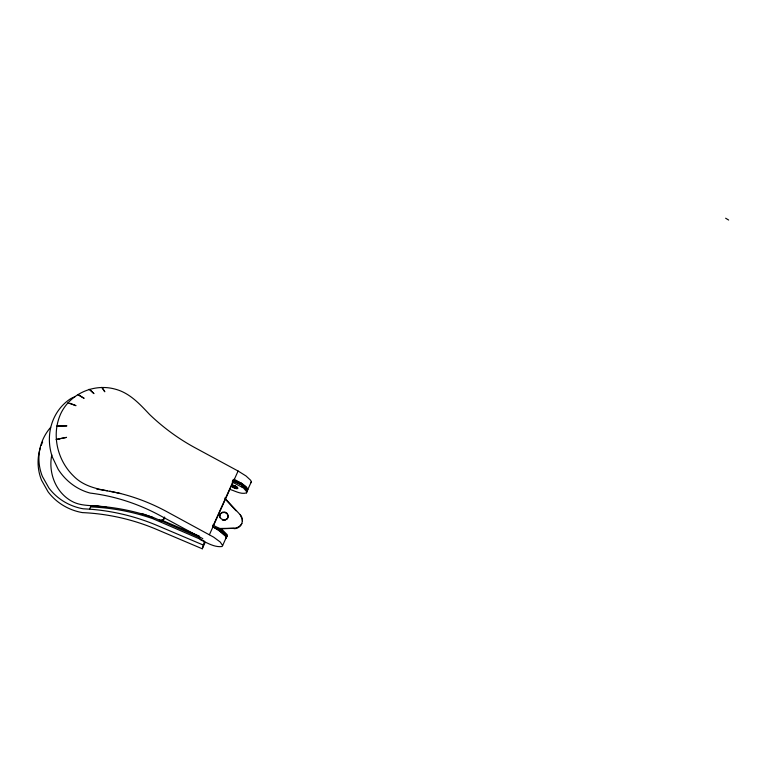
<?xml version="1.0" encoding="UTF-8"?>
<svg xmlns="http://www.w3.org/2000/svg" width="767" height="767" viewBox="0 0 767 767"><rect width="100%" height="100%" fill="white"/><g stroke="black" fill="none" stroke-linecap="round" stroke-linejoin="round"><path stroke-width="1.15" d="M51.792 454.869C47.947 473.412 56.365 494.245 74.016 502.366C82.817 506.249 92.337 505.165 101.608 506.651M164.138 517.725L163.083 520.755L199.458 536.181M230.531 489.605C235.574 491.187 241.174 494.61 246.533 492.865L246.715 491.714L243.503 487.985L232.171 482.002M40.43 447.573A52.731 49.769 12.4 0 0 41.543 480.219L48.081 491.82A52.731 49.769 12.4 0 0 82.376 512.605A202.105 190.743 12.4 0 1 156.497 529.364L202.277 548.788L204.501 541.071M220.033 528.885L234.108 528.262C237.252 528.003 240.416 526.402 241.921 523.525M224.75 498.061L240.196 514.743L241.528 517.658M164.675 517.226L163.083 520.755L160.035 521.157M50.66 427.334A52.731 49.769 12.4 0 0 42.377 476.412L48.915 488.023A52.731 49.769 12.4 0 0 83.21 508.799L89.566 509.173L91.1 505.76A202.105 190.743 12.4 0 1 99.547 506.556M202.277 548.788L205.23 542.231M212.986 526.057L234.088 479.222L242.449 483.91L247.089 488.243M209.42 534.695L238.096 471.024L195.201 447.832A202.105 186.573 58.9 0 1 149.651 414.544C139.652 403.969 129.537 392.714 114.772 389.032C93.699 383.356 70.152 393.787 60.785 413.624C51.236 434.525 57.189 460.095 73.459 475.933C86.019 488.982 104.13 489.768 120.64 493.555A202.105 186.573 58.9 0 1 166.516 511.503L213.677 537.168L220.177 541.972L222.641 545.529L222.094 546.516C214.539 547.542 207.406 542.931 200.743 539.939L198.078 536.066M213.034 526.9L220.196 530.026L219.688 531.157L226.006 536.334L226.38 537.696L225.517 538.539M246.59 491.762L247.453 490.918L247.07 489.557L240.761 484.38L241.269 483.239L233.082 479.663M222.43 529.863L227.3 534.81L226.543 537.236L226.725 536.085L225.69 534.417L221.855 531.148L222.43 529.863L212.766 525.098M241.845 486.767L242.42 485.492L232.804 480.756M222.641 545.529L226.16 537.715L225.508 536.162L220.858 531.838L212.929 526.891M238.096 471.024L246.025 475.971L250.665 480.295L251.327 481.849L247.204 490.784M246.533 492.865L247.29 490.429L242.42 485.492M160.054 520.937L163.16 519.892L164.598 517.236M250.78 482.846L251.327 481.849M225.613 538.712L226.16 537.715M226.025 537.408L226.888 536.574L226.505 535.213L220.196 530.026M75.08 396.625L70.928 398.514A52.731 48.676 58.9 0 0 52.252 456.864L58.167 469.279A52.731 48.676 58.9 0 0 90.151 493.076A202.105 186.573 58.9 0 1 159.939 515.482L202.833 538.674M163.16 519.892L159.526 520.151L153.458 517.581A204.329 190.312 -4.5 0 0 91.1 505.76M234.021 528.684C241.174 528.885 245.191 519.892 240.196 514.743M217.79 528.492L234.108 528.262M96.738 489.097L107.294 490.717M102.682 506.776L106.968 507.418M109.834 491.158L120.64 493.555M141.032 514.178L141.147 514.226A2.637 0.863 19.5 0 1 143.841 514.216L153.525 517.706M67.851 402.848L76 405.666L70.027 403.298M203.111 544.982L157.331 525.558A202.105 190.743 12.4 0 0 89.566 509.173M232.574 480.794L240.761 484.38M159.344 519.968L199.573 537.562M203.408 540.601L152.94 518.713A204.329 190.312 -4.5 0 0 90.592 506.901M231.95 485.645L237.626 488.358A3.145 1.016 24.2 0 1 234.606 488.109L233.858 487.764A3.145 1.016 24.2 0 1 232.171 486.546M213.312 526.929L221.855 531.148M77.505 394.545L84.13 398.351L79.116 395.12M725.63 218.212L728.65 220.043M241.269 483.239L245.996 486.623L247.962 489.787M89.077 389.272L93.957 393.615L90.113 389.818M226.284 500.247L236.035 510.784M101.79 387.383L104.82 391.774L102.26 387.757M241.989 518.597L242.41 521.387M237.607 488.397A3.145 1.016 24.2 0 0 235.661 486.374L234.923 486.029A3.145 1.016 24.2 0 0 232.823 485.482M227.358 518.415A4.219 3.979 12.4 0 1 220.11 514.331M226.495 519.566A4.219 3.979 12.4 0 0 227.262 518.847L227.904 517.524A4.219 3.979 12.4 0 0 220.656 513.439L220.024 514.753A4.219 3.979 12.4 0 0 219.745 515.76M225.546 520.074A4.219 3.979 12.4 0 1 222.325 520.007M220.033 517.811A4.219 3.979 12.4 0 1 219.745 516.795M220.56 513.861A4.219 3.979 12.4 0 1 227.809 517.946M232.65 485.147A3.145 1.016 24.2 0 1 232.669 484.303M41.236 445.33A52.731 49.769 12.4 0 1 42.636 442.07M103.756 507.073A202.105 190.743 12.4 0 1 105.865 507.371M59.462 438.772L56.116 439.52L66.547 437.382L59.462 438.772M59.845 425.886L56.777 426.136L66.902 425.867L59.845 425.886M235.229 485.99L234.472 485.693A3.145 1.016 24.2 0 0 231.922 485.77A3.145 1.016 24.2 0 0 234.414 487.86L235.172 488.167A3.145 1.016 24.2 0 0 237.722 488.08A3.145 1.016 24.2 0 0 235.229 485.99"/></g></svg>
